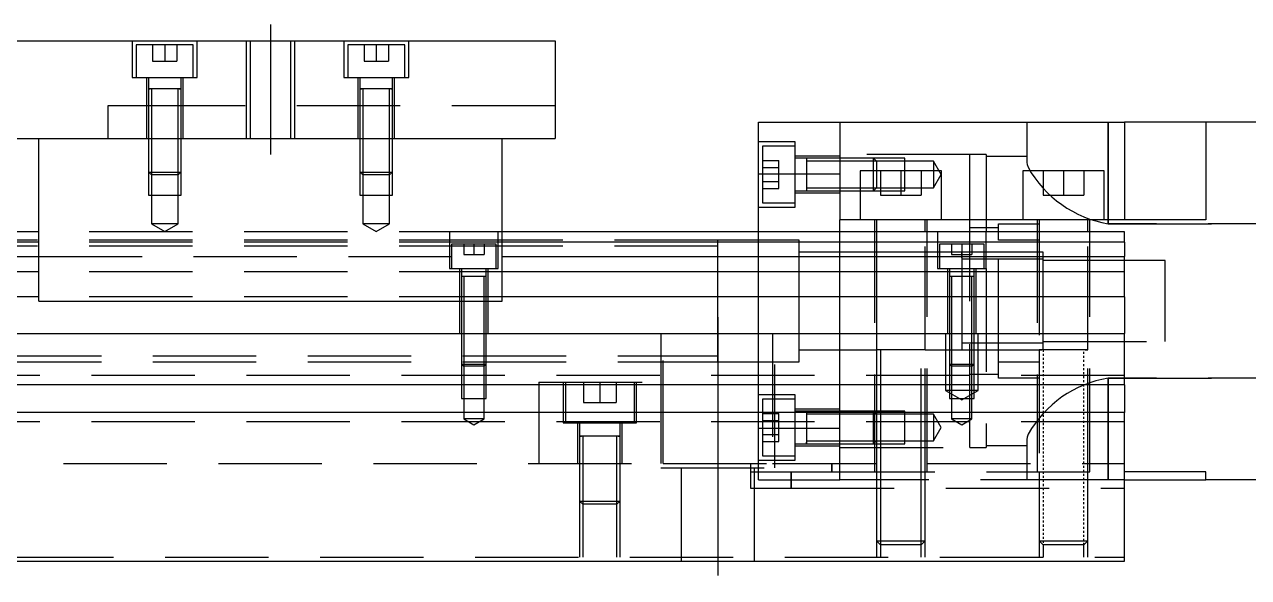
# Model space of a CAD drawing. Extents: x -14 to 549, y -287 to 102.
# Drawn here: x 204.7 to 355.2, y -235.3 to -167.3 of the extents above; entities that cross this region are included whole.
import ezdxf

# ---------------------------------------------------------------- set-up
doc = ezdxf.new("R2010")
doc.units = 0
for name, pattern in [('CENTER', [50.8, 31.75, -6.35, 6.35, -6.35]), ('DASHED', [19.05, 12.7, -6.35]), ('DOT', [0.5, 0.25, -0.25])]:
    doc.linetypes.add(name, pattern=pattern)
doc.layers.get('0').update_dxf_attribs({"linetype": 'CONTINUOUS'})
doc.layers.add('CENTER', color=1, linetype='CENTER')

msp = doc.modelspace()

# ---------------------------------------------------------------- linework, layer by layer
at = {"color": 7, "linetype": 'CONTINUOUS'}
for p, q in [((70, -169.26), (270, -169.26)), ((270, -169.26), (270, -181.26)), ((295, -179.26), (305, -179.26)), ((295, -185.607524), (295, -179.26)), ((305, -179.26), (305, -191.26)), ((305, -179.26), (340, -179.26)), ((350, -179.26), (340, -179.26)), ((350, -179.26), (350, -191.26)), ((373, -179.26), (350, -179.26)), ((70, -181.26), (270, -181.26)), ((206.5, -201.26), (206.5, -181.26)), ((263.5, -201.26), (263.5, -181.26)), ((300.9, -183.703646), (300.9, -184.28866)), ((295, -185.607524), (305, -185.607524)), ((295, -192.76), (295, -185.607524)), ((300.9, -185.563604), (300.9, -185.843698)), ((317.5, -185.26), (307.5, -185.26)), ((307.5, -185.26), (307.5, -191.26)), ((317.5, -191.26), (317.5, -185.26)), ((337.5, -185.26), (327.5, -185.26)), ((327.5, -185.26), (327.5, -191.26)), ((337.5, -191.26), (337.5, -185.26)), ((300.9, -187.118714), (300.9, -187.703656)), ((305, -192.76), (305, -191.26)), ((350, -191.26), (305, -191.26)), ((206.5, -192.76), (133.5, -192.76)), ((206.5, -194.012272), (133.5, -194.012272)), ((340, -192.76), (263.5, -192.76)), ((340, -194.012272), (263.5, -194.012272)), ((340, -194.012272), (340, -192.76)), ((340, -194.012272), (340, -195.78668)), ((133.5, -195.78668), (206.5, -195.78668)), ((263.5, -195.78668), (340, -195.78668)), ((330, -196.135), (329.5, -196.135)), ((340, -197.683076), (340, -195.78668)), ((206.5, -197.683076), (133.5, -197.683076)), ((340, -197.683076), (263.5, -197.683076)), ((340, -200.737372), (340, -197.683076)), ((206.5, -200.737372), (133.5, -200.737372)), ((206.5, -201.26), (263.5, -201.26)), ((340, -200.737372), (263.5, -200.737372)), ((340, -200.737372), (340, -205.26)), ((0, -205.26), (340, -205.26)), ((340, -211.56), (340, -205.26)), ((340, -211.56), (0, -211.56)), ((340, -211.56), (340, -214.96)), ((340, -214.96), (0, -214.96)), ((300.9, -214.816344), (300.9, -214.96)), ((300.9, -214.96), (300.9, -215.40136)), ((340, -233.26), (340, -214.96)), ((300.9, -216.676302), (300.9, -216.956396)), ((300.9, -218.231412), (300.9, -218.816354)), ((350, -222.26), (340, -222.26)), ((350, -223.26), (350, -222.26)), ((340, -223.26), (350, -223.26)), ((373, -223.26), (350, -223.26)), ((0, -233.26), (340, -233.26))]:
    msp.add_line(p, q, dxfattribs=at)
at = {"color": 3, "linetype": 'DASHED'}
for p, q in [((218, -169.26), (218, -173.76)), ((225.5, -169.76), (218.5, -169.76)), ((218.5, -169.76), (218.5, -173.76)), ((220.5, -169.76), (220.5, -171.76)), ((222, -169.76), (222, -171.76)), ((223.5, -169.76), (223.5, -171.76)), ((225.5, -173.76), (225.5, -169.76)), ((226, -173.76), (226, -169.26)), ((232.000006, -169.26), (232.000006, -181.26)), ((232.5, -169.26), (232.5, -181.26)), ((237.5, -181.26), (237.5, -169.26)), ((237.999994, -181.26), (237.999994, -169.26)), ((244, -169.26), (244, -173.76)), ((251.5, -169.76), (244.5, -169.76)), ((244.5, -169.76), (244.5, -173.76)), ((246.5, -169.76), (246.5, -171.76)), ((248, -169.76), (248, -171.76)), ((249.5, -169.76), (249.5, -171.76)), ((251.5, -173.76), (251.5, -169.76)), ((252, -173.76), (252, -169.26)), ((220.5, -171.76), (222, -171.76)), ((222, -171.76), (223.5, -171.76)), ((246.5, -171.76), (248, -171.76)), ((248, -171.76), (249.5, -171.76)), ((218, -173.76), (226, -173.76)), ((219.75, -173.76), (219.75, -181.26)), ((220, -173.76), (220, -175.16)), ((224, -175.16), (224, -173.76)), ((224.25, -181.26), (224.25, -173.76)), ((244, -173.76), (252, -173.76)), ((245.75, -173.76), (245.75, -181.26)), ((246, -173.76), (246, -175.16)), ((250, -175.16), (250, -173.76)), ((250.25, -181.26), (250.25, -173.76)), ((220, -175.155), (220, -175.16)), ((220, -175.16), (220.216462, -175.16)), ((220.216708, -175.16), (220, -175.16)), ((220, -175.16), (220, -181.26)), ((220, -175.16), (220, -175.165)), ((223.783332, -175.16), (220.216708, -175.16)), ((220.35, -175.16), (220.35, -181.26)), ((223.65, -181.26), (223.65, -175.16)), ((224, -175.16), (223.783332, -175.16)), ((223.783538, -175.16), (224, -175.16)), ((224, -175.16), (224, -175.155)), ((224, -181.26), (224, -175.16)), ((224, -175.165), (224, -175.16)), ((246, -175.155), (246, -175.16)), ((246, -175.16), (246.216462, -175.16)), ((246.216708, -175.16), (246, -175.16)), ((246, -175.16), (246, -181.26)), ((246, -175.16), (246, -175.165)), ((249.783332, -175.16), (246.216708, -175.16)), ((246.35, -175.16), (246.35, -181.26)), ((249.65, -181.26), (249.65, -175.16)), ((250, -175.16), (249.783332, -175.16)), ((249.783538, -175.16), (250, -175.16)), ((250, -175.16), (250, -175.155)), ((250, -181.26), (250, -175.16)), ((250, -175.165), (250, -175.16)), ((225, -177.26), (215, -177.26)), ((215, -177.26), (215, -181.26)), ((270, -177.26), (225, -177.26)), ((328, -179.26), (328, -184.228778)), ((338, -191.769874), (338, -179.26)), ((338, -179.26), (338, -191.26)), ((340, -179.26), (340, -191.26)), ((220, -181.26), (220, -185.41)), ((220.000006, -181.26), (220.000002, -185.41)), ((220.35, -181.26), (220.35, -185.76)), ((223.65, -185.76), (223.65, -181.26)), ((223.999998, -185.41), (223.999994, -181.26)), ((224, -185.41), (224, -181.26)), ((246, -181.26), (246, -185.41)), ((246.000006, -181.26), (246.000002, -185.41)), ((246.35, -181.26), (246.35, -185.76)), ((249.65, -185.76), (249.65, -181.26)), ((249.999998, -185.41), (249.999994, -181.26)), ((250, -185.41), (250, -181.26)), ((299.5, -181.70365), (295, -181.70365)), ((299.5, -189.70365), (299.5, -181.70365)), ((295.5, -182.20365), (295.5, -185.70365)), ((299.5, -182.20365), (295.5, -182.20365)), ((305, -183.45365), (299.5, -183.45365)), ((321, -183.26), (305, -183.26)), ((321, -191.26), (321, -183.26)), ((323, -183.26), (321, -183.26)), ((323, -183.26), (323, -192.76)), ((328, -183.51), (323, -183.51)), ((295.5, -183.9716), (297.5, -183.9716)), ((295.5, -184.837626), (297.5, -184.837626)), ((297.5, -184.837626), (297.5, -183.9716)), ((297.5, -186.569676), (297.5, -184.837626)), ((300.9, -183.70365), (299.5, -183.70365)), ((300.9, -183.70365), (300.895, -183.70365)), ((300.9, -183.70365), (300.9, -183.920318)), ((300.905, -183.70365), (300.9, -183.70365)), ((305, -183.70365), (300.9, -183.70365)), ((300.9, -183.920318), (300.9, -184.288664)), ((305, -184.05365), (300.9, -184.05365)), ((300.9, -184.288664), (300.9, -185.70365)), ((309.15, -183.70365), (305, -183.70365)), ((309.15, -183.703654), (305, -183.703656)), ((309.5, -184.05365), (305, -184.05365)), ((309.15, -185.26), (309.15, -183.70365)), ((309.5, -184.05365), (309.15, -183.70365)), ((313, -183.703656), (309.15, -183.703654)), ((309.5, -184.05365), (309.5, -185.26)), ((313, -184.05365), (309.5, -184.05365)), ((313, -185.26), (313, -183.703656)), ((316.5, -184.05365), (313, -184.05365)), ((316.5, -184.05365), (316.5, -187.35365)), ((317.452628, -185.70365), (316.5, -184.05365)), ((328, -184.228778), (328.034792, -184.4957)), ((328.034792, -184.4957), (328.13642, -184.801226)), ((220, -185.41), (224, -185.41)), ((220, -185.41), (220.35, -185.76)), ((220.000002, -185.41), (220.000006, -188.26)), ((223.65, -185.76), (220.35, -185.76)), ((220.35, -185.76), (220.35, -188.26)), ((223.65, -185.76), (224, -185.41)), ((223.65, -188.26), (223.65, -185.76)), ((223.999994, -188.26), (223.999998, -185.41)), ((246, -185.41), (250, -185.41)), ((246, -185.41), (246.35, -185.76)), ((246.000002, -185.41), (246.000006, -188.26)), ((249.65, -185.76), (246.35, -185.76)), ((246.35, -185.76), (246.35, -188.26)), ((249.65, -185.76), (250, -185.41)), ((249.65, -188.26), (249.65, -185.76)), ((249.999994, -188.26), (249.999998, -185.41)), ((295.5, -185.70365), (295.5, -189.20365)), ((295.5, -186.569676), (297.5, -186.569676)), ((297.5, -187.435702), (297.5, -186.569676)), ((300.9, -185.70365), (300.9, -187.11871)), ((309.15, -185.70365), (309.15, -185.26)), ((309.15, -187.70365), (309.15, -185.70365)), ((309.5, -185.26), (309.5, -185.70365)), ((309.5, -185.70365), (309.5, -187.35365)), ((310, -185.26), (310, -188.26)), ((312.5, -185.26), (312.5, -188.26)), ((313, -187.703646), (313, -185.26)), ((315, -185.26), (315, -188.26)), ((316.5, -187.35365), (317.452628, -185.70365)), ((330, -185.26), (330, -188.26)), ((332.5, -185.26), (332.5, -188.26)), ((335, -185.26), (335, -188.26)), ((295.5, -187.435702), (297.5, -187.435702)), ((299.5, -187.70365), (300.9, -187.70365)), ((299.5, -187.95365), (305, -187.95365)), ((300.895, -187.70365), (300.9, -187.70365)), ((300.9, -187.11871), (300.9, -187.486942)), ((300.9, -187.35365), (305, -187.35365)), ((300.9, -187.486942), (300.9, -187.70365)), ((300.9, -187.70365), (300.905, -187.70365)), ((300.9, -187.70365), (305, -187.70365)), ((305, -187.35365), (307.5, -187.35365)), ((305, -187.703646), (307.5, -187.703646)), ((305, -187.70365), (307.5, -187.70365)), ((307.5, -187.35365), (309.5, -187.35365)), ((307.5, -187.703646), (309.15, -187.703648)), ((307.5, -187.70365), (309.15, -187.70365)), ((309.15, -187.70365), (309.5, -187.35365)), ((309.15, -187.703648), (313, -187.703646)), ((309.5, -187.35365), (313, -187.35365)), ((313, -187.35365), (316.5, -187.35365)), ((220.000006, -188.26), (223.999994, -188.26)), ((220.35, -188.26), (220.35, -191.76)), ((223.65, -191.76), (223.65, -188.26)), ((246.000006, -188.26), (249.999994, -188.26)), ((246.35, -188.26), (246.35, -191.76)), ((249.65, -191.76), (249.65, -188.26)), ((295.5, -189.20365), (299.5, -189.20365)), ((310, -188.26), (312.5, -188.26)), ((312.5, -188.26), (315, -188.26)), ((330, -188.26), (332.5, -188.26)), ((332.5, -188.26), (335, -188.26)), ((295, -189.70365), (299.5, -189.70365)), ((223.65, -191.76), (220.35, -191.76)), ((220.35, -191.76), (222, -192.712628)), ((222, -192.712628), (223.65, -191.76)), ((249.65, -191.76), (246.35, -191.76)), ((246.35, -191.76), (248, -192.712628)), ((248, -192.712628), (249.65, -191.76)), ((309.25, -191.26), (309.25, -222.26)), ((309.5, -191.26), (309.5, -192.76)), ((315.5, -192.76), (315.5, -191.26)), ((315.75, -222.26), (315.75, -191.26)), ((321, -192.76), (321, -191.26)), ((324.5, -192.26), (321, -192.26)), ((324.5, -191.76), (329.5, -191.76)), ((324.5, -192.76), (324.5, -191.76)), ((329.25, -191.26), (329.25, -222.26)), ((329.5, -191.26), (329.5, -192.76)), ((335.5, -192.76), (335.5, -191.26)), ((335.75, -222.26), (335.75, -191.26)), ((338, -191.26), (338, -191.769874)), ((338, -191.769874), (363, -191.769874)), ((363, -191.769874), (338, -191.769874)), ((263.5, -193.76), (198, -193.76)), ((263.5, -192.76), (206.5, -192.76)), ((263.5, -194.012272), (206.5, -194.012272)), ((257, -192.76), (257, -197.26)), ((263, -197.26), (263, -192.76)), ((290, -193.76), (263.5, -193.76)), ((290, -193.76), (289.995, -193.76)), ((290, -193.760668), (290, -193.76)), ((295, -193.76), (290, -193.76)), ((290.005, -193.76), (290, -193.76)), ((290, -194.308872), (290, -193.760668)), ((295, -205.26), (295, -192.76)), ((300, -193.76), (295, -193.76)), ((300, -201.26), (300, -193.76)), ((305, -205.26), (305, -192.76)), ((309.5, -192.76), (309.5, -205.26)), ((315.5, -207.265), (315.5, -192.76)), ((317, -192.76), (317, -197.26)), ((321, -194.26), (321, -192.76)), ((323, -197.26), (323, -192.76)), ((324.5, -193.76), (324.5, -192.76)), ((324.5, -208.76), (324.5, -193.76)), ((329.5, -193.76), (324.5, -193.76)), ((329.5, -192.76), (329.5, -207.265)), ((335.5, -207.265), (335.5, -192.76)), ((263.5, -194.51), (198, -194.51)), ((262.75, -194.26), (257.25, -194.26)), ((257.25, -194.26), (257.25, -197.26)), ((258.75, -194.26), (258.75, -195.56)), ((258.75, -195.56), (260, -195.56)), ((260, -194.26), (260, -195.56)), ((260, -195.56), (261.25, -195.56)), ((261.25, -194.26), (261.25, -195.56)), ((262.75, -197.26), (262.75, -194.26)), ((290, -194.51), (263.5, -194.51)), ((290, -201.05995), (290, -194.308872)), ((305, -195.26), (300, -195.26)), ((309.5, -195.26), (305, -195.26)), ((315.5, -195.26), (309.5, -195.26)), ((317.25, -195.26), (315.5, -195.26)), ((322.75, -194.26), (317.25, -194.26)), ((317.25, -194.26), (317.25, -197.26)), ((320.005, -195.26), (317.25, -195.26)), ((318.75, -194.26), (318.75, -195.56)), ((318.75, -195.56), (320, -195.56)), ((321, -195.26), (319.995, -195.26)), ((320, -194.26), (320, -195.56)), ((320, -195.26), (320, -201.059946)), ((320, -195.934966), (320, -195.26)), ((320, -195.56), (321.25, -195.56)), ((321, -201.26), (321, -194.26)), ((322.75, -195.26), (321, -195.26)), ((321.25, -194.26), (321.25, -195.56)), ((322.75, -197.26), (322.75, -194.26)), ((324.5, -195.26), (322.75, -195.26)), ((329.5, -195.26), (324.5, -195.26)), ((330, -195.26), (329.5, -195.26)), ((330, -201.26), (330, -195.26)), ((206.5, -195.78668), (263.5, -195.78668)), ((321, -196.135), (320, -196.135)), ((322.75, -196.135), (321, -196.135)), ((324.5, -196.135), (322.75, -196.135)), ((329.5, -196.135), (324.5, -196.135)), ((335.5, -196.26), (330, -196.26)), ((340, -196.26), (335.5, -196.26)), ((345, -196.26), (340, -196.26)), ((345, -201.26), (345, -196.26)), ((263.5, -197.683076), (206.5, -197.683076)), ((257, -197.26), (263, -197.26)), ((258.25, -197.26), (258.25, -205.26)), ((259.998804, -198.26), (258.499994, -198.26)), ((261.500006, -198.26), (258.499994, -198.26)), ((258.5, -197.26), (258.5, -198.26)), ((258.5, -198.255), (258.5, -198.26)), ((258.624678, -198.26), (258.5, -198.26)), ((258.5, -198.26), (258.5, -198.265)), ((258.5, -198.26), (258.5, -205.26)), ((259.998804, -198.26), (258.624678, -198.26)), ((258.75, -198.26), (258.75, -205.26)), ((261.500006, -198.26), (259.998804, -198.26)), ((261.37533, -198.26), (259.998804, -198.26)), ((261.25, -205.26), (261.25, -198.26)), ((261.5, -198.26), (261.37533, -198.26)), ((261.5, -198.26), (261.5, -197.26)), ((261.5, -198.26), (261.5, -198.255)), ((261.5, -198.265), (261.5, -198.26)), ((261.5, -205.26), (261.5, -198.26)), ((261.75, -205.26), (261.75, -197.26)), ((317, -197.26), (323, -197.26)), ((318.25, -197.26), (318.25, -205.26)), ((318.5, -197.26), (318.5, -198.26)), ((318.5, -198.255), (318.5, -198.26)), ((318.624678, -198.26), (318.5, -198.26)), ((318.5, -198.26), (318.5, -205.26)), ((318.5, -198.26), (318.5, -198.265)), ((319.998804, -198.26), (318.624678, -198.26)), ((318.75, -198.26), (318.75, -205.26)), ((321.37533, -198.26), (319.998804, -198.26)), ((321.25, -205.26), (321.25, -198.26)), ((321.5, -198.26), (321.37533, -198.26)), ((321.5, -198.26), (321.5, -197.26)), ((321.5, -198.26), (321.5, -198.255)), ((321.5, -205.26), (321.5, -198.26)), ((321.5, -198.265), (321.5, -198.26)), ((321.75, -205.26), (321.75, -197.26)), ((323, -197.26), (323, -219.26)), ((263.5, -200.737372), (206.5, -200.737372)), ((290, -201.460038), (290, -201.05995)), ((290, -205.26023), (290, -201.460038)), ((300, -205.26), (300, -201.26)), ((320, -201.059946), (320, -207.26)), ((321, -219.26), (321, -201.26)), ((330, -207.26), (330, -201.26)), ((345, -206.26), (345, -201.26)), ((258.5, -205.26), (258.5, -209.01)), ((258.500006, -205.26), (258.500002, -209.01)), ((258.75, -205.26), (258.75, -209.26)), ((261.25, -209.26), (261.25, -205.26)), ((261.499998, -209.01), (261.499994, -205.26)), ((261.5, -209.01), (261.5, -205.26)), ((283, -205.26), (283, -221.76)), ((283.291796, -221.26), (283.291796, -205.26)), ((290, -208.211128), (290, -205.26023)), ((295, -211.56), (295, -205.26)), ((296.708204, -205.26), (296.708204, -221.26)), ((297, -221.76), (297, -205.26)), ((300, -208.76), (300, -205.26)), ((305, -211.56), (305, -205.26)), ((309.5, -205.26), (309.5, -207.26)), ((318, -205.26), (318, -212.26)), ((318.5, -205.26), (318.5, -209.01)), ((318.500006, -205.26), (318.500006, -209.010006)), ((318.75, -205.26), (318.75, -209.26)), ((321.25, -209.26), (321.25, -205.26)), ((321.499994, -209.010006), (321.499994, -205.26)), ((321.5, -209.01), (321.5, -205.26)), ((322, -212.26), (322, -205.26)), ((300, -207.26), (305, -207.26)), ((305, -207.26), (309.39999, -207.26)), ((309.39999, -207.26), (309.5, -207.26)), ((309.5, -207.255), (309.5, -207.26)), ((309.849602, -207.26), (309.5, -207.26)), ((309.5, -207.26), (309.5, -211.56)), ((309.5, -207.26), (309.5, -207.265)), ((315.15035, -207.26), (309.849602, -207.26)), ((310, -207.26), (310, -211.56)), ((315, -222.26), (315, -207.26)), ((315.5, -207.26), (315.15035, -207.26)), ((315.5, -222.26), (315.5, -207.255)), ((315.500006, -207.26), (315.60001, -207.26)), ((315.60001, -207.26), (320.005, -207.26)), ((319.995, -207.26), (329.39999, -207.26)), ((320, -206.385), (330, -206.385)), ((320.005, -207.26), (329.5, -207.26)), ((329.39999, -207.26), (329.5, -207.26)), ((329.5, -207.255), (329.5, -222.26)), ((329.5, -207.26), (329.84965, -207.26)), ((329.849602, -207.26), (329.5, -207.26)), ((335.15035, -207.26), (329.849602, -207.26)), ((330, -206.26), (345, -206.26)), ((335.150204, -207.26), (335.5, -207.26)), ((335.5, -207.26), (335.15035, -207.26)), ((335.5, -222.26), (335.5, -207.255)), ((201.5, -208.01), (283.291796, -208.01)), ((201.5, -208.76), (283.291796, -208.76)), ((258.5, -209.01), (261.5, -209.01)), ((258.5, -209.01), (258.75, -209.26)), ((258.500002, -209.01), (258.500006, -211.56)), ((261.25, -209.26), (261.5, -209.01)), ((261.499994, -211.56), (261.499998, -209.01)), ((283.291796, -208.01), (290, -208.01)), ((283.291796, -208.76), (290, -208.76)), ((289.995, -208.76), (290, -208.76)), ((290, -208.76), (290, -208.211128)), ((290, -208.76), (295, -208.76)), ((290, -208.76), (290.005, -208.76)), ((295, -208.76), (296.708204, -208.76)), ((296.708204, -208.76), (300, -208.76)), ((318.5, -209.01), (321.5, -209.01)), ((318.5, -209.01), (318.75, -209.26)), ((318.500006, -209.010006), (318.500006, -211.56)), ((321.25, -209.26), (321.5, -209.01)), ((321.499994, -211.56), (321.499994, -209.010006)), ((324.5, -208.76), (329.5, -208.76)), ((324.5, -210.76), (324.5, -208.76)), ((340, -210.41), (0, -210.41)), ((261.25, -209.26), (258.75, -209.26)), ((258.75, -209.26), (258.75, -213.26)), ((261.25, -213.26), (261.25, -209.26)), ((321.25, -209.26), (318.75, -209.26)), ((318.75, -209.26), (318.75, -213.26)), ((321, -210.26), (324.5, -210.26)), ((321.25, -213.26), (321.25, -209.26)), ((258.500006, -211.56), (258.500006, -213.26)), ((261.499994, -213.26), (261.499994, -211.56)), ((268, -211.26), (283, -211.26)), ((268, -211.26), (268, -211.56)), ((268, -211.56), (268, -214.96)), ((271, -211.26), (271, -216.26)), ((271.25, -211.26), (271.25, -211.56)), ((271.25, -211.56), (271.25, -214.96)), ((273.5, -211.26), (273.5, -213.76)), ((275.5, -211.26), (275.5, -213.76)), ((277.5, -211.26), (277.5, -213.76)), ((279.75, -211.56), (279.75, -211.26)), ((279.75, -214.96), (279.75, -211.56)), ((280, -216.26), (280, -211.26)), ((283, -211.26), (283, -214.96)), ((295, -214.96), (295, -211.56)), ((305, -214.96), (305, -211.56)), ((309.5, -211.56), (309.5, -214.96)), ((310, -211.56), (310, -214.96)), ((318.500006, -211.56), (318.500006, -213.26)), ((321.499994, -213.26), (321.499994, -211.56)), ((329.5, -210.76), (324.5, -210.76)), ((363, -210.750126), (338, -210.750126)), ((338, -210.750126), (363, -210.750126)), ((338, -223.26), (338, -210.750126)), ((338, -210.750126), (338, -222.26)), ((258.500006, -213.26), (261.499994, -213.26)), ((258.75, -213.26), (258.75, -215.76)), ((261.25, -215.76), (261.25, -213.26)), ((299.5, -212.81635), (295, -212.81635)), ((295.5, -213.31635), (295.5, -214.96)), ((296.708204, -213.31635), (295.5, -213.31635)), ((299.5, -213.31635), (296.708204, -213.31635)), ((299.5, -220.81635), (299.5, -212.81635)), ((322, -212.26), (318, -212.26)), ((318, -212.26), (320, -213.4147)), ((318.500006, -213.26), (321.499994, -213.26)), ((318.75, -213.26), (318.75, -215.76)), ((320, -213.4147), (322, -212.26)), ((321.25, -215.76), (321.25, -213.26)), ((268, -214.96), (268, -221.26)), ((271.25, -214.96), (271.25, -216.26)), ((273.5, -213.76), (275.5, -213.76)), ((275.5, -213.76), (277.5, -213.76)), ((279.75, -216.26), (279.75, -214.96)), ((283, -214.96), (283, -221.26)), ((295, -216.912476), (295, -214.96)), ((295.5, -214.96), (295.5, -216.81635)), ((295.5, -215.084298), (297.5, -215.084298)), ((297.5, -215.950324), (297.5, -215.084298)), ((305, -214.56635), (299.5, -214.56635)), ((300.9, -214.81635), (299.5, -214.81635)), ((300.9, -214.81635), (300.895, -214.81635)), ((300.9, -214.81635), (300.9, -214.959586)), ((300.905, -214.81635), (300.9, -214.81635)), ((305, -214.81635), (300.9, -214.81635)), ((300.9, -214.959586), (300.9, -215.033016)), ((300.9, -215.033016), (300.9, -215.401362)), ((305, -215.16635), (300.9, -215.16635)), ((309.15, -214.81635), (305, -214.81635)), ((309.15, -214.816352), (305, -214.816354)), ((305, -222.26), (305, -214.96)), ((309.5, -215.16635), (305, -215.16635)), ((309.15, -214.96), (309.15, -214.81635)), ((309.29365, -214.96), (309.15, -214.81635)), ((309.5, -214.816354), (309.15, -214.816352)), ((309.15, -216.81635), (309.15, -214.96)), ((309.5, -215.16635), (309.29365, -214.96)), ((310, -214.816354), (309.5, -214.816354)), ((309.5, -214.96), (309.5, -222.26)), ((313, -215.16635), (309.5, -215.16635)), ((313, -214.816354), (310, -214.816354)), ((310, -214.96), (310, -222.26)), ((313, -218.816344), (313, -214.816354)), ((316.5, -215.16635), (313, -215.16635)), ((316.5, -215.16635), (316.5, -218.46635)), ((317.452628, -216.81635), (316.5, -215.16635)), ((340, -216.11), (0, -216.11)), ((261.25, -215.76), (258.75, -215.76)), ((258.75, -215.76), (260, -216.481688)), ((260, -216.481688), (261.25, -215.76)), ((271, -216.26), (280, -216.26)), ((272.75, -216.26), (272.75, -221.26)), ((273, -216.26), (273, -217.865)), ((278, -217.865), (278, -216.26)), ((278.25, -221.26), (278.25, -216.26)), ((295.5, -215.950324), (297.5, -215.950324)), ((297.5, -217.682374), (297.5, -215.950324)), ((300.9, -215.401362), (300.9, -216.81635)), ((321.25, -215.76), (318.75, -215.76)), ((318.75, -215.76), (320, -216.481688)), ((320, -216.481688), (321.25, -215.76)), ((273, -217.855), (273, -221.26)), ((273, -217.86), (273.257448, -217.86)), ((273.257468, -217.86), (273, -217.86)), ((277.742552, -217.86), (273.257468, -217.86)), ((273.4, -217.86), (273.4, -221.26)), ((277.6, -221.26), (277.6, -217.86)), ((278, -217.86), (277.742552, -217.86)), ((277.742602, -217.86), (278, -217.86)), ((278, -221.26), (278, -217.855)), ((295, -216.912476), (305, -216.912476)), ((295, -223.26), (295, -216.912476)), ((295.5, -216.81635), (295.5, -220.31635)), ((295.5, -217.682374), (297.5, -217.682374)), ((297.5, -218.5484), (297.5, -217.682374)), ((300.9, -216.81635), (300.9, -218.231408)), ((309.15, -218.81635), (309.15, -216.81635)), ((316.5, -218.46635), (317.452628, -216.81635)), ((328.045254, -217.98329), (328, -218.291222)), ((328.176822, -217.625672), (328.045254, -217.98329)), ((295.5, -218.5484), (297.5, -218.5484)), ((299.5, -218.81635), (300.905, -218.81635)), ((299.5, -219.06635), (305, -219.06635)), ((300.895, -218.81635), (305, -218.816346)), ((300.9, -218.231408), (300.9, -218.59964)), ((300.9, -218.46635), (305, -218.46635)), ((300.9, -218.59964), (300.9, -218.81635)), ((300.9, -218.81635), (300.9, -218.599682)), ((305, -218.46635), (309.5, -218.46635)), ((305, -218.816344), (309.15, -218.816346)), ((305, -218.816346), (309.15, -218.81635)), ((305, -219.26), (321, -219.26)), ((305, -219.26), (321, -219.26)), ((309.15, -218.81635), (309.5, -218.46635)), ((309.15, -218.816346), (313, -218.816344)), ((309.5, -218.46635), (313, -218.46635)), ((313, -218.46635), (316.5, -218.46635)), ((321, -219.26), (323, -219.26)), ((323, -219.01), (328, -219.01)), ((328, -218.291222), (328, -223.26)), ((295, -220.81635), (299.5, -220.81635)), ((295.5, -220.31635), (299.5, -220.31635)), ((0, -221.26), (283.291796, -221.26)), ((273, -221.26), (273, -225.86)), ((273.000006, -221.26), (273.000002, -225.86)), ((273.4, -221.26), (273.4, -226.26)), ((277.6, -226.26), (277.6, -221.26)), ((277.999998, -225.86), (277.999994, -221.26)), ((278, -225.86), (278, -221.26)), ((283, -221.76), (297, -221.76)), ((283.291796, -221.26), (296.708204, -221.26)), ((283.291796, -221.26), (296.708204, -221.26)), ((285.5, -221.76), (285.5, -233.26)), ((294, -221.26), (294, -222.26)), ((294, -222.26), (304, -222.26)), ((294, -222.26), (294, -224.26)), ((294.5, -233.26), (294.5, -221.76)), ((296.708204, -221.26), (340, -221.26)), ((299, -224.26), (299, -222.26)), ((299, -222.26), (299, -224.26)), ((304, -222.26), (304, -221.26)), ((304, -221.26), (304, -222.26)), ((304, -222.26), (340, -222.26)), ((305, -223.26), (305, -222.26)), ((309.5, -222.26), (309.5, -230.76)), ((309.500006, -222.26), (309.500002, -230.76)), ((310, -222.26), (310, -231.26)), ((315, -231.26), (315, -222.26)), ((315.499998, -230.76), (315.499994, -222.26)), ((315.5, -230.76), (315.5, -222.26)), ((329.5, -222.26), (329.5, -230.76)), ((329.500006, -222.26), (329.500002, -230.76)), ((335.499998, -230.76), (335.499994, -222.26)), ((335.5, -230.76), (335.5, -222.26)), ((338, -222.26), (338, -223.26)), ((295, -223.26), (305, -223.26)), ((335, -223.26), (305, -223.26)), ((335.5, -223.26), (335, -223.26)), ((340, -223.26), (335.5, -223.26)), ((294, -224.26), (299, -224.26)), ((299, -224.26), (340, -224.26)), ((273, -225.86), (278, -225.86)), ((273, -225.86), (273.4, -226.26)), ((273.000002, -225.86), (273.000006, -232.76)), ((277.6, -226.26), (273.4, -226.26)), ((273.4, -226.26), (273.4, -232.76)), ((277.6, -226.26), (278, -225.86)), ((277.6, -232.76), (277.6, -226.26)), ((277.999994, -232.76), (277.999998, -225.86)), ((309.5, -230.76), (315.5, -230.76)), ((309.5, -230.76), (310, -231.26)), ((309.500002, -230.76), (309.500006, -232.76)), ((315, -231.26), (310, -231.26)), ((310, -231.26), (310, -232.76)), ((315, -231.26), (315.5, -230.76)), ((315, -232.76), (315, -231.26)), ((315.499994, -232.76), (315.499998, -230.76)), ((329.5, -230.76), (335.5, -230.76)), ((329.5, -230.76), (330, -231.26)), ((329.500002, -230.76), (329.500006, -232.76)), ((335, -231.26), (330, -231.26)), ((330, -231.26), (330, -232.76)), ((335, -231.26), (335.5, -230.76)), ((335, -232.76), (335, -231.26)), ((335.499994, -232.76), (335.499998, -230.76)), ((12.499994, -232.76), (340, -232.76))]:
    msp.add_line(p, q, dxfattribs=at)
at = {"color": 3, "linetype": 'DOT'}
for p, q in [((330, -207.26), (330, -222.26)), ((335, -222.26), (335, -207.26)), ((330, -222.26), (330, -231.26)), ((335, -231.26), (335, -222.26))]:
    msp.add_line(p, q, dxfattribs=at)
at = {"color": 3, "linetype": 'DASHED'}
for centre, radius, start, end in [((340.333832, -178.001627), 13.964648, 209.13802648, 260.37933944), ((340.205811, -224.356617), 13.784128, 99.20837209, 150.77035528)]:
    msp.add_arc(centre, radius, start, end, dxfattribs=at)
at = {"layer": 'CENTER', "color": 1, "linetype": 'CENTER'}
for p, q in [((235, -167.26), (235, -183.26)), ((290, -203.26), (290, -235.26))]:
    msp.add_line(p, q, dxfattribs=at)

doc.saveas('drawing.dxf')
